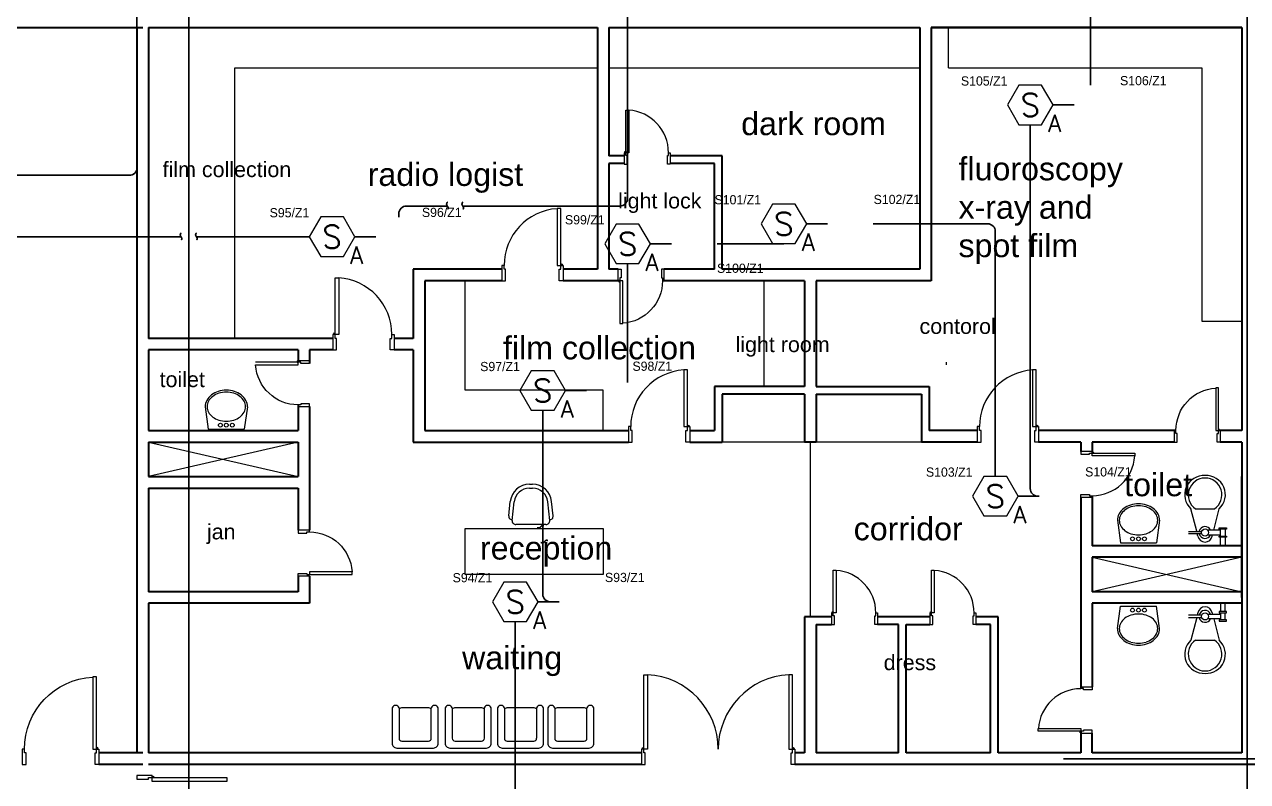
# Model space of a CAD drawing. Extents: x -59 to 582, y -1177 to 100.
# Drawn here: x 245.47 to 261.41, y -657.35 to -647.49 of the extents above; entities that cross this region are included whole.
import ezdxf
from ezdxf.enums import TextEntityAlignment as Align

# ---------------------------------------------------------------- set-up
doc = ezdxf.new("R2010")
doc.units = 0
doc.header["$LTSCALE"] = 0.15
doc.linetypes.add('HIDDEN', pattern=[0.375, 0.25, -0.125])
doc.layers.get('0').update_dxf_attribs({"color": 252})
for name, color, linetype in [('0 ARCH', 252, 'Continuous'), ('0 fire alarm', 252, 'Continuous'), ('0 sockets', 252, 'Continuous'), ('AUTOINCR', 7, 'Continuous'), ('d1', 252, 'Continuous'), ('FIRE_LOOP', 7, 'Continuous'), ('WIRING', 4, 'Continuous')]:
    doc.layers.add(name, color=color, linetype=linetype)
for name, color, linetype, lineweight in [('anal', 252, 'Continuous', 20), ('DOOR', 252, 'Continuous', 20), ('FIXT', 252, 'Continuous', 9), ('FUR', 252, 'Continuous', 9), ('T-FIRE-B', 4, 'Continuous', 0), ('T-TEXT', 2, 'Continuous', 0), ('wall', 252, 'Continuous', 30), ('WC', 252, 'Continuous', 9)]:
    doc.layers.add(name, color=color, linetype=linetype, lineweight=lineweight)
doc.styles.add('ROMAND', font='ROMAND.SHX')
doc.styles.add('ROMANS', font='ROMANS.shx', dxfattribs={"width": 0.8})

# ---------------------------------------------------------------- blocks, each defined once
blk = doc.blocks.new('WQ')
h = blk.add_hatch(color=6)
h.dxf.hatch_style = 1
h.paths.add_polyline_path([(-126.091, 5), (-126.091, -169.521), (126.091, -169.521), (126.091, 5)])
h.paths.add_polyline_path([(121.091, 0), (121.091, -164.521), (-121.091, -164.521), (-121.091, 0)], flags=16)
at = {"layer": '0 sockets', "color": 3, "style": 'ROMAND'}
blk.add_attdef('ACCESS_CONTROL', (-48.663, 7.622), '', height=7.973, dxfattribs=at)
blk = doc.blocks.new('D100')
at = {"layer": 'DOOR'}
for points in [[(0.03, 0.2), (0.03, 1.14), (0.078, 1.14), (0.078, 0.2)], [(0.03, 0.2), (0, 0.2), (0, 0), (0.05, 0), (0.05, 0.15), (0.03, 0.15)], [(0.97, 0.2), (1, 0.2), (1, 0), (0.95, 0), (0.95, 0.15), (0.97, 0.15)]]:
    blk.add_lwpolyline(points, close=True, dxfattribs=at)
blk.add_circle((0.02, 0.21), 0.01, dxfattribs=at)
blk.add_arc((0.029, 0.2), 0.941, 0.0029, 86.9663, dxfattribs=at)
blk = doc.blocks.new('ARCH')
at = {"layer": 'anal'}
for p, q in [((75.9, 367.2), (75.9, 367.725)), ((66.6, 363.675), (66.6, 367.2)), ((66.6, 367.2), (71.325, 367.2)), ((71.475, 367.2), (75.525, 367.2)), ((75.9, 367.2), (79.2, 367.2)), ((79.2, 367.2), (79.2, 363.9)), ((73.5, 363.05), (73.5, 364.425)), ((79.2, 363.9), (79.725, 363.9)), ((65.475, 362.325), (67.425, 361.875)), ((67.425, 362.325), (65.475, 361.875)), ((74.1, 362.325), (74.1, 360.05)), ((69.6, 361.2), (71.4, 361.2)), ((69.6, 360.6), (69.6, 361.2)), ((71.4, 361.2), (71.4, 360.6)), ((77.775, 360.825), (79.725, 360.375)), ((79.725, 360.825), (77.775, 360.375)), ((71.4, 360.6), (69.6, 360.6)), ((77.4, 358.2), (82.2, 358.2)), ((82.2, 358.2), (77.4, 358.2))]:
    blk.add_line(p, q, dxfattribs=at)
at = {"layer": 'DOOR'}
for p, q in [((71.697, 366.648), (71.733, 366.648)), ((71.697, 366.093), (71.697, 366.648)), ((71.733, 366.648), (71.733, 366.093)), ((71.674, 366.093), (71.674, 365.943)), ((71.697, 366.093), (71.674, 366.093)), ((71.697, 366.056), (71.697, 366.093)), ((71.733, 366.093), (71.697, 366.093)), ((71.712, 366.056), (71.697, 366.056)), ((71.712, 365.943), (71.712, 366.056)), ((72.237, 366.056), (72.252, 366.056)), ((72.237, 365.943), (72.237, 366.056)), ((72.252, 366.056), (72.252, 366.093)), ((72.252, 366.093), (72.274, 366.093)), ((72.274, 366.093), (72.274, 365.943)), ((71.674, 365.943), (71.712, 365.943)), ((72.274, 365.943), (72.237, 365.943)), ((71.597, 364.575), (71.634, 364.575)), ((71.597, 364.425), (71.597, 364.575)), ((71.634, 364.575), (71.634, 364.463)), ((72.159, 364.575), (72.159, 364.463)), ((72.197, 364.575), (72.159, 364.575)), ((72.197, 364.425), (72.197, 364.575)), ((71.619, 364.425), (71.597, 364.425)), ((71.619, 364.463), (71.619, 364.425)), ((71.634, 364.463), (71.619, 364.463)), ((71.619, 364.425), (71.619, 363.87)), ((71.655, 364.425), (71.619, 364.425)), ((71.655, 363.87), (71.655, 364.425)), ((72.159, 364.463), (72.174, 364.463)), ((72.174, 364.463), (72.174, 364.425)), ((72.174, 364.425), (72.197, 364.425)), ((71.619, 363.87), (71.655, 363.87)), ((67.425, 363.364), (66.87, 363.364)), ((66.87, 363.328), (67.425, 363.328)), ((67.425, 363.364), (67.425, 363.386)), ((67.425, 363.386), (67.575, 363.386)), ((67.462, 363.364), (67.425, 363.364)), ((67.425, 363.328), (67.425, 363.364)), ((67.462, 363.349), (67.462, 363.364)), ((67.575, 363.349), (67.462, 363.349)), ((67.575, 363.386), (67.575, 363.349)), ((75.87, 363.364), (75.87, 363.328)), ((79.383, 363.03), (79.383, 362.475)), ((79.419, 363.03), (79.383, 363.03)), ((79.419, 362.475), (79.419, 363.03)), ((67.462, 362.809), (67.425, 362.809)), ((67.425, 362.809), (67.425, 362.786)), ((67.425, 362.786), (67.575, 362.786)), ((67.462, 362.824), (67.462, 362.809)), ((67.575, 362.824), (67.462, 362.824)), ((67.575, 362.786), (67.575, 362.824)), ((78.841, 362.475), (78.841, 362.325)), ((78.864, 362.475), (78.841, 362.475)), ((78.864, 362.437), (78.864, 362.475)), ((79.383, 362.475), (79.419, 362.475)), ((79.419, 362.437), (79.419, 362.475)), ((79.419, 362.475), (79.441, 362.475)), ((79.441, 362.475), (79.441, 362.325)), ((78.841, 362.325), (78.879, 362.325)), ((78.879, 362.437), (78.864, 362.437)), ((78.879, 362.325), (78.879, 362.437)), ((79.404, 362.437), (79.419, 362.437)), ((79.404, 362.325), (79.404, 362.437)), ((79.441, 362.325), (79.404, 362.325)), ((77.625, 362.202), (77.625, 362.165)), ((77.775, 362.202), (77.625, 362.202)), ((77.625, 362.165), (77.737, 362.165)), ((77.737, 362.18), (77.775, 362.18)), ((77.737, 362.165), (77.737, 362.18)), ((77.775, 362.18), (77.775, 362.202)), ((77.775, 362.143), (77.775, 362.18)), ((77.775, 362.18), (78.33, 362.18)), ((78.33, 362.143), (77.775, 362.143)), ((78.33, 362.18), (78.33, 362.143)), ((77.625, 361.64), (77.737, 361.64)), ((77.625, 361.602), (77.625, 361.64)), ((77.775, 361.602), (77.625, 361.602)), ((77.737, 361.64), (77.737, 361.625)), ((77.737, 361.625), (77.775, 361.625)), ((77.775, 361.625), (77.775, 361.602)), ((67.425, 361.176), (67.425, 361.139)), ((67.575, 361.176), (67.425, 361.176)), ((67.575, 361.154), (67.575, 361.176)), ((67.425, 361.139), (67.537, 361.139)), ((67.537, 361.154), (67.575, 361.154)), ((67.537, 361.139), (67.537, 361.154)), ((67.425, 360.576), (67.425, 360.614)), ((67.425, 360.614), (67.537, 360.614)), ((67.575, 360.576), (67.425, 360.576)), ((67.537, 360.614), (67.537, 360.599)), ((67.537, 360.599), (67.575, 360.599)), ((67.575, 360.635), (67.575, 360.599)), ((68.13, 360.635), (67.575, 360.635)), ((67.575, 360.599), (68.13, 360.599)), ((67.575, 360.599), (67.575, 360.591)), ((68.13, 360.599), (68.13, 360.635)), ((74.399, 360.655), (74.435, 360.655)), ((74.399, 360.1), (74.399, 360.655)), ((74.435, 360.655), (74.435, 360.1)), ((75.68, 360.655), (75.716, 360.655)), ((75.68, 360.1), (75.68, 360.655)), ((75.716, 360.655), (75.716, 360.1)), ((74.376, 360.1), (74.376, 359.95)), ((74.399, 360.1), (74.376, 360.1)), ((74.399, 360.062), (74.399, 360.1)), ((74.435, 360.1), (74.399, 360.1)), ((74.414, 360.062), (74.399, 360.062)), ((74.414, 359.95), (74.414, 360.062)), ((74.939, 360.062), (74.954, 360.062)), ((74.939, 359.95), (74.939, 360.062)), ((74.954, 360.062), (74.954, 360.1)), ((74.954, 360.1), (74.976, 360.1)), ((74.976, 360.1), (74.976, 359.95)), ((75.657, 360.1), (75.657, 359.95)), ((75.68, 360.1), (75.657, 360.1)), ((75.68, 360.062), (75.68, 360.1)), ((75.716, 360.1), (75.68, 360.1)), ((75.695, 360.062), (75.68, 360.062)), ((75.695, 359.95), (75.695, 360.062)), ((76.22, 360.062), (76.235, 360.062)), ((76.22, 359.95), (76.22, 360.062)), ((76.235, 360.062), (76.235, 360.1)), ((76.235, 360.1), (76.257, 360.1)), ((76.257, 360.1), (76.257, 359.95)), ((74.376, 359.95), (74.414, 359.95)), ((74.976, 359.95), (74.939, 359.95)), ((75.657, 359.95), (75.695, 359.95)), ((76.257, 359.95), (76.22, 359.95)), ((77.625, 359.135), (77.775, 359.135)), ((77.625, 359.113), (77.625, 359.135)), ((77.662, 359.113), (77.625, 359.113)), ((77.662, 359.098), (77.662, 359.113)), ((77.775, 359.135), (77.775, 359.098)), ((77.775, 359.098), (77.662, 359.098)), ((77.07, 358.594), (77.625, 358.594)), ((77.07, 358.558), (77.07, 358.594)), ((77.625, 358.558), (77.07, 358.558)), ((77.625, 358.594), (77.625, 358.558)), ((77.662, 358.558), (77.625, 358.558)), ((77.625, 358.558), (77.625, 358.535)), ((77.625, 358.535), (77.775, 358.535)), ((77.662, 358.573), (77.662, 358.558)), ((77.775, 358.573), (77.662, 358.573)), ((77.775, 358.535), (77.775, 358.573))]:
    blk.add_line(p, q, dxfattribs=at)
for points in [[(70.849, 364.625), (70.849, 365.365), (70.801, 365.365), (70.801, 364.625)], [(70.109, 364.625), (70.079, 364.625), (70.079, 364.425), (70.129, 364.425), (70.129, 364.575), (70.109, 364.575)], [(70.849, 364.625), (70.879, 364.625), (70.879, 364.425), (70.829, 364.425), (70.829, 364.575), (70.849, 364.575)], [(67.906, 363.725), (67.906, 364.465), (67.954, 364.465), (67.954, 363.725)], [(67.906, 363.725), (67.876, 363.725), (67.876, 363.525), (67.926, 363.525), (67.926, 363.675), (67.906, 363.675)], [(68.646, 363.725), (68.676, 363.725), (68.676, 363.525), (68.626, 363.525), (68.626, 363.675), (68.646, 363.675)], [(72.499, 362.525), (72.499, 363.265), (72.451, 363.265), (72.451, 362.525)], [(77.045, 362.525), (77.045, 363.265), (76.997, 363.265), (76.997, 362.525)], [(71.759, 362.525), (71.729, 362.525), (71.729, 362.325), (71.779, 362.325), (71.779, 362.475), (71.759, 362.475)], [(72.499, 362.525), (72.529, 362.525), (72.529, 362.325), (72.479, 362.325), (72.479, 362.475), (72.499, 362.475)], [(76.305, 362.525), (76.275, 362.525), (76.275, 362.325), (76.325, 362.325), (76.325, 362.475), (76.305, 362.475)], [(77.045, 362.525), (77.075, 362.525), (77.075, 362.325), (77.025, 362.325), (77.025, 362.475), (77.045, 362.475)], [(71.929, 358.325), (71.929, 359.295), (71.979, 359.295), (71.979, 358.325)], [(73.869, 358.325), (73.869, 359.295), (73.819, 359.295), (73.819, 358.325)], [(71.929, 358.325), (71.899, 358.325), (71.899, 358.125), (71.949, 358.125), (71.949, 358.275), (71.929, 358.275)], [(73.869, 358.325), (73.899, 358.325), (73.899, 358.125), (73.849, 358.125), (73.849, 358.275), (73.869, 358.275)], [(65.525, 357.954), (65.525, 357.984), (65.325, 357.984), (65.325, 357.934), (65.475, 357.934), (65.475, 357.954)], [(65.525, 357.954), (66.495, 357.954), (66.495, 357.904), (65.525, 357.904)]]:
    blk.add_lwpolyline(points, close=True, dxfattribs=at)
for centre in [(70.859, 364.635), (67.896, 363.735), (72.509, 362.535), (77.055, 362.535), (71.919, 358.335), (73.879, 358.335), (65.535, 357.964)]:
    blk.add_circle(centre, 0.01, dxfattribs=at)
for centre, radius, start, end in [((70.849, 364.625), 0.74, 93.7231, 180), ((67.906, 363.725), 0.74, 0, 86.2769), ((72.499, 362.525), 0.74, 93.7231, 180), ((77.045, 362.525), 0.74, 93.7231, 180), ((71.929, 358.325), 0.971, 0, 87.0492), ((73.871, 358.325), 0.971, 92.9508, 180)]:
    blk.add_arc(centre, radius, start, end, dxfattribs=at)
for centre, major_axis, start_param, end_param in [((71.697, 366.093), (0.392, 0.392), 5.497787, 7.003603), ((71.689, 366.101), (0.0053, 0.0053), 5.497787, 11.780972), ((77.782, 362.187), (0.0053, 0.0053), 3.926991, 10.210176), ((77.775, 362.18), (-0.392, 0.392), 2.356194, 3.86201), ((74.399, 360.1), (-0.392, 0.392), 3.926991, 5.432806), ((75.68, 360.1), (-0.392, 0.392), 3.926991, 5.432806), ((74.391, 360.107), (0.0053, 0.0053), 5.497787, 11.780972), ((75.672, 360.107), (0.0053, 0.0053), 5.497787, 11.780972), ((77.625, 358.558), (-0.392, 0.392), -0.785398, 0.720417), ((77.617, 358.55), (0.0053, 0.0053), 0.785398, 7.068583)]:
    blk.add_ellipse(centre, major_axis=major_axis, ratio=1, start_param=start_param, end_param=end_param, dxfattribs=at)
at = {"layer": 'DOOR', "extrusion": (0, 0, -1)}
for centre, major_axis, start_param, end_param in [((71.612, 364.418), (-0.0053, 0.0053), 2.356194490190417, 8.639379797370003), ((71.619, 364.425), (-0.392, 0.392), 2.356194, 3.86201), ((67.425, 363.364), (0.392, 0.392), 2.356194, 3.86201), ((67.417, 363.371), (-0.0053, 0.0053), 3.926991, 10.210176), ((79.419, 362.475), (-0.392, 0.392), 5.497787, 7.003603), ((79.426, 362.482), (-0.0053, 0.0053), 5.497787, 11.780972), ((67.575, 360.599), (0.392, 0.392), -0.785398, 0.720417), ((67.582, 360.591), (-0.0053, 0.0053), 5.497787, 7.068583)]:
    blk.add_ellipse(centre, major_axis=major_axis, ratio=1, start_param=start_param, end_param=end_param, dxfattribs=at)
at = {"layer": 'FIXT'}
for p, q in [((69.6, 363), (69.6, 364.425)), ((71.4, 363), (69.6, 363)), ((71.4, 362.475), (71.4, 363)), ((66.214, 362.785), (66.255, 362.494)), ((66.764, 362.785), (66.723, 362.494)), ((66.255, 362.494), (66.723, 362.494)), ((75.55, 362.325), (72.95, 362.325)), ((78.102, 361.305), (78.143, 361.014)), ((78.652, 361.305), (78.611, 361.014)), ((78.143, 361.014), (78.611, 361.014)), ((78.102, 359.895), (78.143, 360.186)), ((78.143, 360.186), (78.611, 360.186)), ((78.652, 359.895), (78.611, 360.186))]:
    blk.add_line(p, q, dxfattribs=at)
for centre in [(66.412, 362.544), (66.489, 362.544), (66.567, 362.544), (78.299, 361.064), (78.377, 361.064), (78.454, 361.064), (78.299, 360.136), (78.377, 360.136), (78.454, 360.136)]:
    blk.add_circle(centre, 0.025, dxfattribs=at)
for centre, radius, start, end in [((66.435, 362.758), 0.228, 127.2098, 151.387), ((66.468, 362.714), 0.282, 107.4592, 127.2098), ((66.468, 362.714), 0.257, 107.4592, 127.2098), ((66.489, 362.647), 0.353, 90, 107.4592), ((66.489, 362.647), 0.328, 90, 107.4592), ((66.489, 362.647), 0.353, 72.5408, 90), ((66.489, 362.647), 0.328, 72.5408, 90), ((66.511, 362.714), 0.257, 52.7902, 72.5408), ((66.511, 362.714), 0.282, 52.7902, 72.5408), ((66.543, 362.758), 0.228, 28.613, 52.7902), ((66.385, 362.785), 0.171, 151.387, 180), ((66.385, 362.785), 0.146, 151.387, 180), ((66.385, 362.785), 0.146, 180, 208.613), ((66.435, 362.758), 0.203, 127.2098, 151.387), ((66.543, 362.758), 0.203, 28.613, 52.7902), ((66.594, 362.785), 0.146, 0, 28.613), ((66.594, 362.785), 0.146, 331.387, 360), ((66.594, 362.785), 0.171, 0, 28.613), ((66.435, 362.812), 0.203, 208.613, 232.7902), ((66.468, 362.855), 0.257, 232.7902, 252.5408), ((66.489, 362.923), 0.328, 252.5408, 270), ((66.489, 362.923), 0.328, 270, 287.4592), ((66.511, 362.855), 0.257, 287.4592, 307.2098), ((66.543, 362.812), 0.203, 307.2098, 331.387), ((78.355, 361.234), 0.282, 107.4592, 127.2098), ((78.377, 361.167), 0.353, 90, 107.4592), ((78.377, 361.167), 0.328, 90, 107.4592), ((78.377, 361.167), 0.353, 72.5408, 90), ((78.377, 361.167), 0.328, 72.5408, 90), ((78.398, 361.234), 0.282, 52.7902, 72.5408), ((78.272, 361.305), 0.171, 151.387, 180), ((78.323, 361.278), 0.228, 127.2098, 151.387), ((78.272, 361.305), 0.146, 151.387, 180), ((78.323, 361.278), 0.203, 127.2098, 151.387), ((78.355, 361.234), 0.257, 107.4592, 127.2098), ((78.398, 361.234), 0.257, 52.7902, 72.5408), ((78.431, 361.278), 0.203, 28.613, 52.7902), ((78.431, 361.278), 0.228, 28.613, 52.7902), ((78.481, 361.305), 0.146, 0, 28.613), ((78.481, 361.305), 0.171, 0, 28.613), ((78.272, 361.305), 0.146, 180, 208.613), ((78.323, 361.332), 0.203, 208.613, 232.7902), ((78.431, 361.332), 0.203, 307.2098, 331.387), ((78.481, 361.305), 0.146, 331.387, 360), ((78.355, 361.375), 0.257, 232.7902, 252.5408), ((78.377, 361.443), 0.328, 252.5408, 270), ((78.377, 361.443), 0.328, 270, 287.4592), ((78.398, 361.375), 0.257, 287.4592, 307.2098), ((78.355, 359.825), 0.257, 107.4592, 127.2098), ((78.377, 359.757), 0.328, 90, 107.4592), ((78.377, 359.757), 0.328, 72.5408, 90), ((78.398, 359.825), 0.257, 52.7902, 72.5408), ((78.272, 359.895), 0.146, 151.387, 180), ((78.323, 359.868), 0.203, 127.2098, 151.387), ((78.431, 359.868), 0.203, 28.613, 52.7902), ((78.481, 359.895), 0.146, 0, 28.613), ((78.272, 359.895), 0.171, 180, 208.613), ((78.323, 359.922), 0.228, 208.613, 232.7902), ((78.272, 359.895), 0.146, 180, 208.613), ((78.323, 359.922), 0.203, 208.613, 232.7902), ((78.355, 359.966), 0.282, 232.7902, 252.5408), ((78.355, 359.966), 0.257, 232.7902, 252.5408), ((78.398, 359.966), 0.257, 287.4592, 307.2098), ((78.398, 359.966), 0.282, 287.4592, 307.2098), ((78.431, 359.922), 0.203, 307.2098, 331.387), ((78.431, 359.922), 0.228, 307.2098, 331.387), ((78.481, 359.895), 0.146, 331.387, 360), ((78.481, 359.895), 0.171, 331.387, 360), ((78.377, 360.033), 0.353, 252.5408, 270), ((78.377, 360.033), 0.328, 252.5408, 270), ((78.377, 360.033), 0.328, 270, 287.4592), ((78.377, 360.033), 0.353, 270, 287.4592)]:
    blk.add_arc(centre, radius, start, end, dxfattribs=at)
at = {"layer": 'FUR'}
for p, q in [((70.439, 361.775), (70.48, 361.775)), ((70.439, 361.725), (70.48, 361.725)), ((70.17, 361.365), (70.19, 361.552)), ((70.214, 361.304), (70.24, 361.546)), ((70.705, 361.304), (70.678, 361.546)), ((70.748, 361.365), (70.728, 361.552)), ((70.655, 361.25), (70.264, 361.25)), ((68.65, 358.865), (68.65, 358.4)), ((68.74, 358.863), (68.74, 358.467)), ((69.115, 358.865), (68.785, 358.865)), ((69.16, 358.467), (69.16, 358.863)), ((69.25, 358.4), (69.25, 358.865)), ((69.342, 358.865), (69.342, 358.4)), ((69.432, 358.863), (69.432, 358.467)), ((69.807, 358.865), (69.477, 358.865)), ((69.852, 358.467), (69.852, 358.863)), ((69.942, 358.4), (69.942, 358.865)), ((70.024, 358.865), (70.024, 358.4)), ((70.114, 358.863), (70.114, 358.467)), ((70.489, 358.865), (70.159, 358.865)), ((70.534, 358.467), (70.534, 358.863)), ((70.624, 358.4), (70.624, 358.865)), ((70.679, 358.865), (70.679, 358.4)), ((70.769, 358.863), (70.769, 358.467)), ((71.144, 358.865), (70.814, 358.865)), ((71.189, 358.467), (71.189, 358.863)), ((71.279, 358.4), (71.279, 358.865)), ((68.71, 358.34), (69.19, 358.34)), ((68.778, 358.43), (69.123, 358.43)), ((69.402, 358.34), (69.882, 358.34)), ((69.47, 358.43), (69.815, 358.43)), ((70.084, 358.34), (70.564, 358.34)), ((70.151, 358.43), (70.496, 358.43)), ((70.739, 358.34), (71.219, 358.34)), ((70.807, 358.43), (71.152, 358.43))]:
    blk.add_line(p, q, dxfattribs=at)
for centre, radius, start, end in [((70.439, 361.525), 0.25, 90, 173.857), ((70.439, 361.525), 0.2, 90, 173.857), ((70.48, 361.525), 0.25, 6.143, 90), ((70.48, 361.525), 0.2, 6.143, 90), ((70.22, 361.36), 0.05, 173.857, 270), ((70.699, 361.36), 0.05, 270, 6.143), ((70.264, 361.3), 0.05, 175.0303, 270), ((70.655, 361.3), 0.05, 270, 4.9697)]:
    blk.add_arc(centre, radius, start, end, dxfattribs=at)
for centre, major_axis, start_param, end_param in [((68.695, 358.847), (-0.0339, 0.0339), 4.256093, 6.69338), ((68.785, 358.805), (-0.0424, 0.0424), -0.785398, 0.062664), ((69.115, 358.805), (0.0424, 0.0424), 6.220521, 7.068583), ((69.206, 358.847), (0.0339, 0.0339), 5.87299, 8.310278), ((69.387, 358.847), (-0.0339, 0.0339), 4.256093, 6.69338), ((69.477, 358.805), (-0.0424, 0.0424), -0.785398, 0.062664), ((69.807, 358.805), (0.0424, 0.0424), 6.220521, 7.068583), ((69.897, 358.847), (0.0339, 0.0339), 5.87299, 8.310278), ((70.068, 358.847), (-0.0339, 0.0339), 4.256093, 6.69338), ((70.159, 358.805), (-0.0424, 0.0424), -0.785398, 0.062664), ((70.489, 358.805), (0.0424, 0.0424), 6.220521, 7.068583), ((70.579, 358.847), (0.0339, 0.0339), 5.87299, 8.310278), ((70.724, 358.847), (-0.0339, 0.0339), 4.256093, 6.69338), ((70.814, 358.805), (-0.0424, 0.0424), -0.785398, 0.062664), ((71.144, 358.805), (0.0424, 0.0424), 6.220521, 7.068583), ((71.235, 358.847), (0.0339, 0.0339), 5.87299, 8.310278), ((68.778, 358.467), (0.0265, 0.0265), 2.356194, 3.926991), ((69.123, 358.467), (-0.0265, 0.0265), 2.356194, 3.926991), ((69.47, 358.467), (0.0265, 0.0265), 2.356194, 3.926991), ((69.815, 358.467), (-0.0265, 0.0265), 2.356194, 3.926991), ((70.151, 358.467), (0.0265, 0.0265), 2.356194, 3.926991), ((70.496, 358.467), (-0.0265, 0.0265), 2.356194, 3.926991), ((70.807, 358.467), (0.0265, 0.0265), 2.356194, 3.926991), ((71.152, 358.467), (-0.0265, 0.0265), 2.356194, 3.926991), ((68.71, 358.4), (0.0424, 0.0424), 2.356194, 3.926991), ((69.19, 358.4), (-0.0424, 0.0424), 2.356194, 3.926991), ((69.402, 358.4), (0.0424, 0.0424), 2.356194, 3.926991), ((69.882, 358.4), (-0.0424, 0.0424), 2.356194, 3.926991), ((70.084, 358.4), (0.0424, 0.0424), 2.356194, 3.926991), ((70.564, 358.4), (-0.0424, 0.0424), 2.356194, 3.926991), ((70.739, 358.4), (0.0424, 0.0424), 2.356194, 3.926991), ((71.219, 358.4), (-0.0424, 0.0424), 2.356194, 3.926991)]:
    blk.add_ellipse(centre, major_axis=major_axis, ratio=1, start_param=start_param, end_param=end_param, dxfattribs=at)
at = {"layer": 'wall'}
for p, q in [((55.875, 367.725), (65.4, 367.725)), ((65.325, 367.725), (65.325, 358.275)), ((65.475, 367.725), (71.325, 367.725)), ((65.475, 367.725), (65.475, 363.675)), ((71.325, 367.725), (71.325, 364.575)), ((71.475, 367.725), (75.525, 367.725)), ((71.475, 367.725), (71.475, 366.05)), ((75.525, 367.725), (75.525, 364.575)), ((77.925, 367.725), (75.675, 367.725)), ((75.675, 367.725), (79.725, 367.725)), ((75.675, 367.725), (75.675, 364.425)), ((79.725, 367.725), (77.925, 367.725)), ((79.725, 367.725), (79.725, 362.475)), ((71.674, 366.05), (71.475, 366.05)), ((72.95, 366.05), (72.274, 366.05)), ((72.95, 364.575), (72.95, 366.05)), ((71.475, 365.95), (71.475, 364.575)), ((71.674, 365.95), (71.475, 365.95)), ((72.85, 365.95), (72.274, 365.95)), ((72.85, 364.575), (72.85, 365.95)), ((68.925, 364.575), (68.925, 363.675)), ((70.079, 364.575), (68.925, 364.575)), ((71.325, 364.575), (70.879, 364.575)), ((71.597, 364.575), (71.475, 364.575)), ((72.85, 364.575), (72.197, 364.575)), ((75.525, 364.575), (72.95, 364.575)), ((69.075, 364.425), (69.075, 362.475)), ((70.079, 364.425), (69.075, 364.425)), ((71.4, 364.425), (70.879, 364.425)), ((71.61, 364.425), (71.4, 364.425)), ((74.025, 364.425), (72.174, 364.425)), ((74.025, 364.425), (74.025, 363.05)), ((75.675, 364.425), (74.175, 364.425)), ((74.175, 364.425), (74.175, 363.05)), ((67.876, 363.675), (65.475, 363.675)), ((68.925, 363.675), (68.676, 363.675)), ((67.425, 363.525), (65.475, 363.525)), ((65.475, 363.525), (65.475, 362.475)), ((67.425, 363.525), (67.425, 363.371)), ((67.876, 363.525), (67.575, 363.525)), ((67.575, 363.525), (67.575, 363.349)), ((68.925, 363.525), (68.676, 363.525)), ((68.925, 363.525), (68.925, 362.325)), ((72.85, 363.05), (72.85, 362.475)), ((74.025, 363.05), (72.85, 363.05)), ((72.95, 362.95), (72.95, 362.325)), ((74.025, 362.95), (72.95, 362.95)), ((74.025, 362.95), (74.025, 362.325)), ((74.175, 363.05), (75.65, 363.05)), ((74.175, 362.95), (75.55, 362.95)), ((74.175, 362.95), (74.175, 362.325)), ((75.55, 362.95), (75.55, 362.325)), ((75.65, 363.05), (75.65, 362.475)), ((67.425, 362.809), (67.425, 362.475)), ((67.575, 362.786), (67.575, 361.176)), ((65.475, 362.475), (67.425, 362.475)), ((69.075, 362.475), (71.729, 362.475)), ((72.529, 362.475), (72.85, 362.475)), ((76.275, 362.475), (75.65, 362.475)), ((78.863, 362.475), (77.075, 362.475)), ((79.725, 362.475), (79.425, 362.475)), ((65.475, 362.325), (67.425, 362.325)), ((65.475, 362.325), (65.475, 361.875)), ((67.425, 362.325), (67.425, 361.875)), ((68.925, 362.325), (71.729, 362.325)), ((72.529, 362.325), (72.95, 362.325)), ((74.175, 362.325), (74.025, 362.325)), ((76.275, 362.325), (75.55, 362.325)), ((77.625, 362.325), (77.075, 362.325)), ((77.625, 362.325), (77.625, 362.202)), ((78.841, 362.325), (77.775, 362.325)), ((77.775, 362.325), (77.775, 362.187)), ((79.725, 362.325), (79.441, 362.325)), ((79.725, 362.325), (79.725, 358.275)), ((65.475, 361.875), (67.425, 361.875)), ((79.725, 360.3), (79.725, 361.875)), ((65.475, 361.725), (67.425, 361.725)), ((65.475, 361.725), (65.475, 360.375)), ((67.425, 361.725), (67.425, 361.176)), ((77.625, 361.602), (77.625, 359.113)), ((77.775, 361.625), (77.775, 360.975)), ((79.725, 360.975), (77.775, 360.975)), ((79.725, 360.825), (77.775, 360.825)), ((77.775, 360.825), (77.775, 360.375)), ((67.425, 360.576), (67.425, 360.375)), ((67.575, 360.576), (67.575, 360.225)), ((67.425, 360.375), (65.475, 360.375)), ((67.575, 360.225), (65.475, 360.225)), ((65.475, 360.225), (65.475, 358.275)), ((79.725, 360.375), (77.775, 360.375)), ((79.725, 360.225), (77.775, 360.225)), ((77.775, 360.225), (77.775, 359.135)), ((74.377, 360.05), (74.025, 360.05)), ((74.025, 360.05), (74.025, 358.275)), ((74.175, 359.95), (74.376, 359.95)), ((74.175, 359.95), (74.175, 358.275)), ((75.657, 360.05), (74.976, 360.05)), ((75.25, 359.95), (74.976, 359.95)), ((75.25, 358.275), (75.25, 359.95)), ((75.35, 359.95), (75.657, 359.95)), ((75.35, 358.275), (75.35, 359.95)), ((76.55, 360.05), (76.257, 360.05)), ((76.45, 359.95), (76.257, 359.95)), ((76.45, 358.275), (76.45, 359.95)), ((76.55, 358.275), (76.55, 360.05)), ((77.625, 358.55), (77.625, 358.275)), ((77.775, 358.275), (77.775, 358.535)), ((65.4, 358.275), (64.829, 358.275)), ((71.899, 358.275), (65.475, 358.275)), ((74.025, 358.275), (73.899, 358.275)), ((75.25, 358.275), (74.175, 358.275)), ((76.45, 358.275), (75.35, 358.275)), ((77.625, 358.275), (76.55, 358.275)), ((79.725, 358.275), (77.775, 358.275)), ((65.4, 358.125), (64.829, 358.125)), ((71.899, 358.125), (65.475, 358.125)), ((80.4, 358.125), (73.899, 358.125))]:
    blk.add_line(p, q, dxfattribs=at)
at = {"layer": 'WC'}
for p, q in [((79.135, 361.162), (79.059, 361.455)), ((79.12, 361.455), (79.368, 361.455)), ((79.357, 361.177), (79.429, 361.455)), ((79.445, 361.177), (79.279, 361.177)), ((79.429, 361.208), (79.522, 361.208)), ((79.429, 361.192), (79.429, 361.208)), ((79.522, 361.192), (79.429, 361.192)), ((79.445, 361.099), (79.445, 361.192)), ((79.507, 361.192), (79.507, 361.099)), ((79.522, 361.208), (79.522, 361.192)), ((79.028, 361.161), (79.201, 361.161)), ((79.201, 361.13), (79.028, 361.13)), ((79.151, 361.099), (79.143, 361.131)), ((79.278, 361.115), (79.445, 361.115)), ((79.337, 361.099), (79.341, 361.115)), ((79.429, 361.084), (79.429, 361.099)), ((79.429, 361.099), (79.522, 361.099)), ((79.522, 361.084), (79.429, 361.084)), ((79.445, 360.976), (79.445, 361.084)), ((79.507, 361.084), (79.507, 360.976)), ((79.522, 361.099), (79.522, 361.084)), ((79.445, 360.224), (79.445, 360.116)), ((79.507, 360.116), (79.507, 360.224)), ((79.201, 360.07), (79.028, 360.07)), ((79.151, 360.101), (79.143, 360.069)), ((79.278, 360.085), (79.445, 360.085)), ((79.337, 360.101), (79.341, 360.085)), ((79.522, 360.116), (79.429, 360.116)), ((79.429, 360.116), (79.429, 360.101)), ((79.429, 360.101), (79.522, 360.101)), ((79.445, 360.101), (79.445, 360.008)), ((79.507, 360.008), (79.507, 360.101)), ((79.522, 360.101), (79.522, 360.116)), ((79.028, 360.039), (79.201, 360.039)), ((79.135, 360.038), (79.059, 359.745)), ((79.445, 360.023), (79.279, 360.023)), ((79.357, 360.023), (79.429, 359.745)), ((79.429, 360.008), (79.429, 359.992)), ((79.522, 360.008), (79.429, 360.008)), ((79.429, 359.992), (79.522, 359.992)), ((79.522, 359.992), (79.522, 360.008)), ((79.12, 359.745), (79.368, 359.745))]:
    blk.add_line(p, q, dxfattribs=at)
for centre in [(79.244, 361.146), (79.244, 360.054)]:
    blk.add_circle(centre, 0.0463, dxfattribs=at)
for centre, radius, start, end in [((79.229, 361.638), 0.25, 86.62, 226.9828), ((79.245, 361.636), 0.22, 90.3, 235.4946), ((79.259, 361.638), 0.25, 313.0172, 93.38), ((79.243, 361.636), 0.22, 304.5054, 89.7), ((79.244, 361.146), 0.0772, 23.4137, 168.1237), ((79.244, 361.116), 0.0942, 190.3889, 349.6111), ((79.244, 361.146), 0.0772, 191.423, 337.1495), ((79.244, 360.084), 0.0942, 10.3889, 169.6111), ((79.244, 360.054), 0.0772, 22.8505, 168.577), ((79.244, 360.054), 0.0772, 191.8763, 336.5863), ((79.229, 359.562), 0.25, 133.0172, 273.38), ((79.245, 359.564), 0.22, 124.5054, 269.7), ((79.259, 359.562), 0.25, 266.62, 46.9828), ((79.243, 359.564), 0.22, 270.3, 55.4946)]:
    blk.add_arc(centre, radius, start, end, dxfattribs=at)
at = {"layer": 'DOOR', "xscale": -1}
blk.add_blockref('D100', (64.829, 358.125), dxfattribs=at)
at = {"layer": 'd1', "width": 2.4256, "attachment_point": 1}
for s, insert, char_height in [('{\\fArial|b0|i0|c0|p34;dark room}', (73.199, 366.621), 0.3), ('{\\fArial|b0|i0|c0|p34;film collection}', (65.659, 365.975), 0.2), ('{\\fArial|b0|i0|c0|p34;radio logist}', (68.332, 365.96), 0.3), ('{\\fArial|b0|i0|c0|p34;fluoroscopy x-ray and spot film}', (76.031, 366.033), 0.3), ('{\\fArial|b0|i0|c0|p34;light lock}', (71.595, 365.567), 0.2), ('{\\fArial|b0|i0|c0|p34;contorol}', (75.523, 363.933), 0.2), ('{\\fArial|b0|i0|c0|p34;film collection}', (70.095, 363.701), 0.3), ('{\\fArial|b0|i0|c0|p34;light room}', (73.125, 363.696), 0.2), ('{\\fArial|b0|i0|c0|p34;toilet}', (65.62, 363.24), 0.2), ('{\\fArial|b0|i0|c0|p34;toilet}', (78.19, 361.919), 0.3), ('{\\fArial|b0|i0|c0|p34;corridor}', (74.665, 361.345), 0.3), ('{\\fArial|b0|i0|c0|p34;jan}', (66.237, 361.257), 0.2), ('{\\fArial|b0|i0|c0|p34;reception}', (69.795, 361.094), 0.3), ('{\\fArial|b0|i0|c0|p34;waiting}', (69.562, 359.666), 0.3), ('{\\fArial|b0|i0|c0|p34;dress}', (75.056, 359.554), 0.2)]:
    blk.add_mtext(s, dxfattribs=dict(at, insert=insert, char_height=char_height))
blk = doc.blocks.new('dressable smoke detectore above false ceiling')
blk.add_lwpolyline([(200, 0), (100, 173), (-100, 173), (-200, 0), (-100, -173), (100, -173)], close=True)
at = {"layer": 'T-TEXT', "style": 'ROMANS'}
blk.add_attdef('S', text='', height=200, dxfattribs=at).set_placement((0, 0, 0), align=Align.MIDDLE)
blk.add_attdef('A', text='', height=150, dxfattribs=at).set_placement((215, -161), align=Align.MIDDLE_CENTER)
blk = doc.blocks.new('endtick', base_point=(-3267.27, -69559.4))
at = {"layer": 'WIRING', "color": 2, "linetype": 'HIDDEN'}
blk.add_spline([(-3267.27, -69509.4), (-3276.985, -69534.4), (-3267.27, -69559.4), (-3256.425, -69584.4), (-3267.27, -69609.4)], degree=3, dxfattribs=at)

msp = doc.modelspace()

# ---------------------------------------------------------------- linework, layer by layer
at = {"layer": '0 sockets', "color": 4}
for points in [[(261.405, -659.379), (261.405, -640.279, 0.414214), (261.305, -640.179), (258.608, -640.179)], [(247.609, -641.905), (247.609, -657.604, 0.414214), (247.709, -657.704), (251.764, -657.704)], [(246.935, -643.779), (246.935, -649.356, -0.414214), (246.835, -649.456), (238.613, -649.456)]]:
    msp.add_lwpolyline(points, format="xyb", dxfattribs=at)
at = {"layer": 'FIRE_LOOP', "color": 3}
for p, q in [((259.36, -644.543), (259.36, -648.283)), ((253.329, -649.756), (253.329, -645.315)), ((259.147, -648.54), (258.874, -648.54)), ((258.576, -648.798), (258.576, -653.535)), ((250.347, -649.999), (250.347, -649.956)), ((250.447, -649.856), (250.98, -649.856)), ((251.18, -649.856), (253.229, -649.856)), ((255.663, -650.087), (255.936, -650.087)), ((258.021, -650.087), (256.531, -650.087)), ((242.606, -650.256), (247.509, -650.256)), ((247.709, -650.256), (249.181, -650.256)), ((249.776, -650.256), (250.05, -650.256)), ((258.121, -653.377), (258.121, -650.187)), ((253.899, -650.349), (253.625, -650.349)), ((255.365, -650.349), (254.494, -650.349)), ((255.365, -650.345), (255.365, -650.349)), ((253.328, -650.606), (253.328, -652.154)), ((252.52, -652.259), (252.794, -652.259)), ((252.223, -652.517), (252.223, -654.91)), ((258.692, -653.635), (258.418, -653.635)), ((258.676, -653.635), (258.692, -653.635)), ((252.162, -655.01), (252.435, -655.01)), ((252.323, -655.01), (252.435, -655.01)), ((251.864, -655.267), (251.864, -658.487))]:
    msp.add_line(p, q, dxfattribs=at)
for centre, start, end in [((253.229, -649.756), 270, 0), ((250.447, -649.956), 90, 180), ((258.021, -650.187), 0, 90), ((258.676, -653.535), 180, 270), ((252.323, -654.91), 180, 270)]:
    msp.add_arc(centre, 0.1, start, end, dxfattribs=at)

# ---------------------------------------------------------------- block references
at = {"layer": '0 ARCH', "color": 3}
msp.add_blockref('ARCH', (181.61, -1015.254), dxfattribs=at)
at = {"layer": '0 fire alarm', "color": 3, "xscale": 0.001, "yscale": 0.001, "zscale": 0.001}
for p in [(250.98, -649.856), (251.18, -649.856), (247.509, -650.256), (247.709, -650.256)]:
    msp.add_blockref('endtick', p, dxfattribs=at)
at = {"layer": '0 fire alarm', "color": 3, "xscale": 0.000999999999999927, "yscale": 0.000999999999999927, "zscale": 0.000999999999999927}
for p, rotation in [((252.197, -654.032), 104.566459441326), ((252.248, -654.226), 104.5284297090918)]:
    msp.add_blockref('endtick', p, dxfattribs=dict(at, rotation=rotation))
at = {"layer": '0 sockets', "color": 3}
msp.add_blockref('WQ', (244.611, -582.756), dxfattribs=at)
at = {"layer": 'T-FIRE-B', "color": 2, "xscale": 0.001487761816891826, "yscale": 0.001487761816891826, "zscale": 0.001487761816891826}
for p in [(258.576, -648.54), (255.365, -650.087), (249.478, -650.256), (253.328, -650.349), (252.223, -652.259), (258.121, -653.635), (251.864, -655.01)]:
    msp.add_blockref('dressable smoke detectore above false ceiling', p, dxfattribs=at).add_auto_attribs({'S': 'S', 'A': 'A'})

# ---------------------------------------------------------------- texts
at = {"layer": 'AUTOINCR', "color": 2}
for s, p in [('S105/Z1', (258.279, -648.323)), ('S101/Z1', (255.068, -649.87)), ('S95/Z1', (249.181, -650.039)), ('S99/Z1', (253.03, -650.131)), ('S97/Z1', (251.925, -652.042)), ('S103/Z1', (257.823, -653.417)), ('S94/Z1', (251.566, -654.792))]:
    msp.add_text(s, height=0.12, dxfattribs=at).set_placement(p, align=Align.BOTTOM_RIGHT)
for s, p in [('S106/Z1', (259.746, -648.319)), ('S102/Z1', (256.535, -649.866)), ('S96/Z1', (250.648, -650.035)), ('S98/Z1', (253.392, -652.038)), ('S104/Z1', (259.291, -653.414)), ('S93/Z1', (253.034, -654.789))]:
    msp.add_text(s, height=0.12, dxfattribs=at).set_placement(p, align=Align.BOTTOM_LEFT)
msp.add_text('S100/Z1', height=0.12, dxfattribs=at).set_placement((254.494, -650.606), align=Align.TOP_LEFT)

doc.saveas('drawing.dxf')
